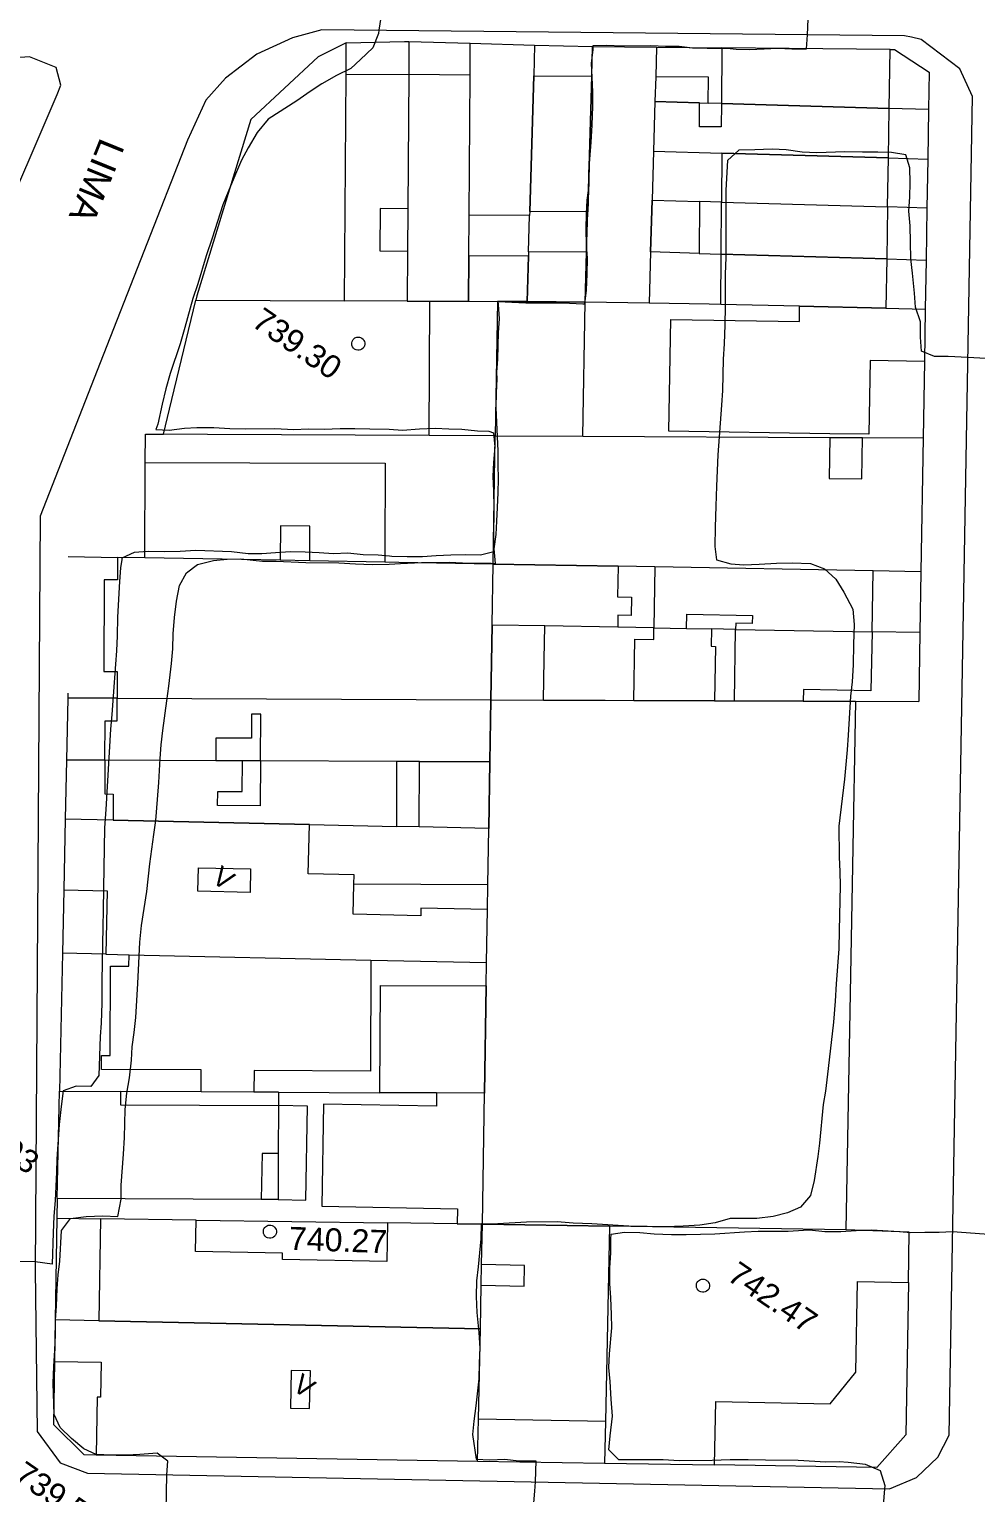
# Model space of a CAD drawing. Header units: metres. Extents: x 322294 to 7190115, y 7390841 to 10157759.
# Drawn here: x 323280.3 to 323352.3, y 7393591.3 to 7393702.6 of the extents above; entities that cross this region are included whole.
import ezdxf
from ezdxf.enums import TextEntityAlignment as Align

# ---------------------------------------------------------------- set-up
doc = ezdxf.new("R2010")
doc.units = ezdxf.units.M
doc.layers.get('0').update_dxf_attribs({"lineweight": 18})
for name, color, linetype, lineweight in [('100_SIST_VIARIO_MEIO_FIO', 1, 'Continuous', 18), ('108_SEP_FIS_CANT_CENT_ILHA', 7, 'Continuous', 18), ('144_P_DUPLA_ASF_TOP', 7, 'Continuous', 18), ('206_MURO_E_MURO_ARRIMO', 7, 'Continuous', 18), ('214_PROJ_BEIRAL_EDIF', 10, 'Continuous', 18), ('600_CURVA_MESTRA', 14, 'Continuous', 18), ('604_CURVA_INTERM', 7, 'Continuous', 18), ('606_PTO_COTADO', 7, 'Continuous', 18), ('608_PTO_COTADO_INTERVIA', 1, 'Continuous', 18), ('626_SEGM_CURVA_INTERM', 7, 'Continuous', 18)]:
    doc.layers.add(name, color=color, linetype=linetype, lineweight=lineweight)
doc.styles.add('Style-Arial', font='arial.ttf', dxfattribs={"height": 1.75})

# ---------------------------------------------------------------- blocks, each defined once
blk = doc.blocks.new('SP09')
at = {"color": 0, "linetype": 'Continuous'}
blk.add_lwpolyline([(-0.03, -0.51), (-0.14, -0.49), (-0.24, -0.46), (-0.31, -0.42), (-0.35, -0.39), (-0.42, -0.31), (-0.47, -0.24), (-0.51, -0.15), (-0.52, -0.09), (-0.52, 0.03), (-0.51, 0.11), (-0.48, 0.2), (-0.44, 0.27), (-0.4, 0.33), (-0.32, 0.39), (-0.23, 0.44), (-0.15, 0.48), (-0.1, 0.48), (-0.03, 0.48), (0.08, 0.48), (0.19, 0.44), (0.27, 0.4), (0.35, 0.32), (0.41, 0.23), (0.46, 0.11), (0.48, 0.03), (0.48, -0.03), (0.47, -0.08), (0.44, -0.21), (0.38, -0.3), (0.31, -0.38), (0.23, -0.44), (0.1, -0.49), (0.02, -0.51)], close=True, dxfattribs=at)

msp = doc.modelspace()

# ---------------------------------------------------------------- linework, layer by layer
at = {"layer": '100_SIST_VIARIO_MEIO_FIO'}
for points in [[(323346.916, 7393702.128), (323302.589, 7393702.608), (323300.359, 7393701.999), (323297.64, 7393700.747), (323295.259, 7393698.932), (323293.766, 7393697.253), (323292.382, 7393694.212), (323285.733, 7393677.277)], [(323350.981, 7393633.674), (323352.089, 7393697.535), (323351.127, 7393699.643), (323348.187, 7393701.86), (323347.462, 7393702.05), (323346.916, 7393702.128)], [(323285.733, 7393677.277), (323281.157, 7393665.622), (323280.784, 7393608.288), (323280.935, 7393595.989), (323282.689, 7393593.621), (323284.769, 7393592.828), (323345.778, 7393591.634), (323347.837, 7393592.508), (323349.456, 7393594.053), (323350.322, 7393595.733), (323350.981, 7393633.674)]]:
    msp.add_lwpolyline(points, dxfattribs=at)
at = {"layer": '108_SEP_FIS_CANT_CENT_ILHA'}
for points in [[(323282.737, 7393698.377), (323282.384, 7393699.725), (323280.345, 7393700.542), (323277.444, 7393700.344), (323276.267, 7393699.552), (323272.172, 7393690.076), (323270.865, 7393687.213)], [(323276.264, 7393683.604), (323277.754, 7393686.808), (323282.46, 7393697.691), (323282.737, 7393698.377)]]:
    msp.add_lwpolyline(points, dxfattribs=at)
at = {"layer": '206_MURO_E_MURO_ARRIMO'}
for p, q in [((323304.449, 7393701.602), (323308.878, 7393701.715)), ((323308.878, 7393701.715), (323309.222, 7393701.705)), ((323309.222, 7393701.705), (323313.886, 7393701.576)), ((323318.779, 7393701.441), (323323.191, 7393701.319)), ((323328.059, 7393701.272), (323333.021, 7393701.225)), ((323345.838, 7393701.101), (323346.158, 7393701.098)), ((323346.158, 7393701.098), (323348.802, 7393699.369)), ((323348.802, 7393699.369), (323348.755, 7393696.531)), ((323348.755, 7393696.531), (323348.693, 7393692.762)), ((323348.693, 7393692.762), (323348.631, 7393689.037)), ((323348.631, 7393689.037), (323348.565, 7393685.088)), ((323348.565, 7393685.088), (323348.503, 7393681.353)), ((323291.008, 7393673.751), (323293.008, 7393682.042)), ((323348.437, 7393677.379), (323348.341, 7393671.562)), ((323290.549, 7393671.845), (323291.008, 7393673.751)), ((323289.16, 7393669.703), (323289.173, 7393671.852)), ((323289.173, 7393671.852), (323290.549, 7393671.845)), ((323283.287, 7393662.544), (323287.051, 7393662.477)), ((323348.172, 7393661.385), (323348.095, 7393656.754)), ((323348.095, 7393656.754), (323348.008, 7393651.513)), ((323283.26, 7393651.775), (323283.162, 7393647.058)), ((323283.268, 7393652.155), (323283.26, 7393651.775)), ((323283.162, 7393647.058), (323283.068, 7393642.571)), ((323282.955, 7393637.191), (323282.854, 7393632.374)), ((323282.854, 7393632.374), (323282.635, 7393621.894)), ((323282.464, 7393613.729), (323282.439, 7393612.233)), ((323282.439, 7393612.233), (323282.307, 7393604.494)), ((323347.225, 7393607.335), (323347.289, 7393611.16)), ((323282.253, 7393601.333), (323282.172, 7393596.538)), ((323282.172, 7393596.538), (323284.475, 7393594.253)), ((323284.475, 7393594.253), (323285.426, 7393594.237)), ((323314.44, 7393593.755), (323324.103, 7393593.595)), ((323324.103, 7393593.595), (323332.481, 7393593.456))]:
    msp.add_line(p, q, dxfattribs=at)
for points in [[(323309.222, 7393701.705), (323309.205, 7393699.193)], [(323332.993, 7393696.992), (323331.988, 7393697.021)], [(323348.755, 7393696.531), (323345.763, 7393696.618)], [(323345.701, 7393692.85), (323348.693, 7393692.762)], [(323332.998, 7393689.494), (323331.325, 7393689.543)], [(323348.631, 7393689.037), (323345.639, 7393689.124)], [(323318.319, 7393685.724), (323318.399, 7393688.471)], [(323331.299, 7393685.593), (323332.971, 7393685.544)], [(323345.573, 7393685.175), (323348.565, 7393685.088)], [(323332.946, 7393681.717), (323332.074, 7393681.738), (323327.49, 7393681.805)], [(323293.885, 7393671.829), (323290.549, 7393671.845)], [(323310.77, 7393671.746), (323293.885, 7393671.829)], [(323341.236, 7393671.597), (323343.724, 7393671.585)], [(323327.857, 7393657.115), (323325.106, 7393657.164)], [(323334.079, 7393657.004), (323332.24, 7393657.037)], [(323348.095, 7393656.754), (323344.457, 7393656.818)], [(323287.018, 7393651.76), (323283.26, 7393651.775)], [(323343.188, 7393651.533), (323348.008, 7393651.513)], [(323286.083, 7393647.047), (323283.162, 7393647.058)], [(323297.926, 7393646.999), (323296.548, 7393647.004)], [(323309.997, 7393641.978), (323308.286, 7393642.015)], [(323315.227, 7393637.572), (323305.025, 7393637.625)], [(323286.155, 7393632.301), (323282.854, 7393632.374)], [(323293.401, 7393621.837), (323287.266, 7393621.869)], [(323299.303, 7393621.806), (323297.423, 7393621.816)], [(323299.303, 7393621.806), (323299.298, 7393620.788)], [(323299.303, 7393621.806), (323307.008, 7393621.766)], [(323299.261, 7393613.641), (323297.978, 7393613.647)], [(323282.439, 7393612.233), (323285.752, 7393612.184)], [(323293.031, 7393612.076), (323307.588, 7393611.862)], [(323347.289, 7393611.16), (323342.472, 7393611.347)], [(323324.171, 7393596.769), (323324.103, 7393593.595)]]:
    msp.add_lwpolyline(points, dxfattribs=at)
at = {"layer": '214_PROJ_BEIRAL_EDIF'}
for points in [[(323304.433, 7393699.225), (323304.449, 7393701.602), (323302.323, 7393700.549), (323297.189, 7393695.777), (323293.089, 7393682.378), (323293.008, 7393682.042), (323304.316, 7393681.987)], [(323318.71, 7393699.093), (323318.409, 7393688.79), (323318.399, 7393688.471), (323313.798, 7393688.502), (323313.87, 7393699.161), (323313.886, 7393701.576), (323318.779, 7393701.441)], [(323322.734, 7393685.695), (323322.824, 7393688.76), (323323.125, 7393699.063), (323323.191, 7393701.319), (323328.059, 7393701.272), (323327.994, 7393699.03), (323327.938, 7393697.139), (323327.828, 7393693.372), (323327.719, 7393689.648), (323327.604, 7393685.701), (323327.49, 7393681.805), (323322.623, 7393681.877)], [(323332.993, 7393696.992), (323345.763, 7393696.618), (323345.838, 7393701.101), (323333.021, 7393701.225)], [(323309.115, 7393685.772), (323309.089, 7393681.963), (323304.316, 7393681.987), (323304.433, 7393699.225), (323309.205, 7393699.193), (323309.137, 7393688.989), (323307.026, 7393688.998), (323307.013, 7393685.781)], [(323309.205, 7393699.193), (323309.137, 7393688.989), (323309.115, 7393685.772), (323309.089, 7393681.963), (323310.811, 7393681.959), (323313.753, 7393681.951), (323313.777, 7393685.405), (323313.798, 7393688.502), (323313.87, 7393699.161)], [(323322.824, 7393688.76), (323318.409, 7393688.79), (323318.71, 7393699.093), (323323.125, 7393699.063)], [(323331.337, 7393697.04), (323331.988, 7393697.021), (323332.001, 7393699.003), (323327.994, 7393699.03), (323327.938, 7393697.139)], [(323331.337, 7393697.04), (323327.938, 7393697.139), (323327.828, 7393693.372), (323333.023, 7393693.22), (323345.701, 7393692.85), (323345.763, 7393696.618), (323332.993, 7393696.992), (323332.98, 7393695.208), (323331.325, 7393695.219)], [(323345.701, 7393692.85), (323333.023, 7393693.22), (323332.998, 7393689.494), (323345.639, 7393689.124)], [(323327.604, 7393685.701), (323327.719, 7393689.648), (323331.325, 7393689.543), (323331.299, 7393685.593)], [(323332.998, 7393689.494), (323345.639, 7393689.124), (323345.573, 7393685.175), (323332.971, 7393685.544)], [(323318.309, 7393685.374), (323318.209, 7393681.942), (323322.623, 7393681.877), (323322.734, 7393685.695), (323318.319, 7393685.724)], [(323318.209, 7393681.942), (323318.309, 7393685.374), (323313.777, 7393685.405), (323313.753, 7393681.951), (323315.947, 7393681.947)], [(323345.511, 7393681.423), (323338.948, 7393681.577), (323332.946, 7393681.717), (323332.971, 7393685.544), (323345.573, 7393685.175)], [(323313.753, 7393681.951), (323315.947, 7393681.947), (323315.781, 7393671.722), (323310.77, 7393671.746), (323310.811, 7393681.959)], [(323318.209, 7393681.942), (323315.947, 7393681.947), (323315.781, 7393671.722), (323322.457, 7393671.689), (323322.623, 7393681.877)], [(323338.948, 7393681.577), (323345.511, 7393681.423), (323348.503, 7393681.353), (323348.437, 7393677.379), (323344.302, 7393677.448), (323344.209, 7393671.835), (323341.24, 7393671.884), (323328.996, 7393672.087), (323329.136, 7393680.565), (323338.928, 7393680.403)], [(323348.341, 7393671.562), (323348.172, 7393661.385), (323344.54, 7393661.45), (323327.939, 7393661.746), (323325.131, 7393661.796), (323315.623, 7393661.966), (323315.781, 7393671.722), (323322.457, 7393671.689), (323341.236, 7393671.597), (323341.184, 7393668.488), (323343.672, 7393668.446), (323343.724, 7393671.585)], [(323334.079, 7393657.004), (323344.457, 7393656.818), (323344.54, 7393661.45), (323327.939, 7393661.746), (323327.857, 7393657.115), (323330.335, 7393657.071), (323330.355, 7393658.156), (323335.354, 7393658.067), (323335.342, 7393657.443), (323334.087, 7393657.465)], [(323332.467, 7393651.576), (323326.321, 7393651.601), (323326.404, 7393656.26), (323327.841, 7393656.234), (323327.857, 7393657.115), (323330.335, 7393657.071), (323332.24, 7393657.037), (323332.216, 7393655.717), (323332.541, 7393655.711)], [(323339.221, 7393651.549), (323333.982, 7393651.57), (323334.079, 7393657.004), (323344.457, 7393656.818), (323344.377, 7393652.33), (323339.237, 7393652.422)], [(323310.017, 7393646.95), (323308.306, 7393646.957), (323297.926, 7393646.999), (323297.94, 7393650.562), (323297.244, 7393650.565), (323297.237, 7393648.728), (323294.521, 7393648.739), (323294.514, 7393647.012), (323286.083, 7393647.047), (323286.095, 7393650.043), (323287.011, 7393650.039), (323287.018, 7393651.76), (323315.455, 7393651.645), (323315.379, 7393646.928)], [(323297.926, 7393646.999), (323297.912, 7393643.587), (323294.663, 7393643.6), (323294.667, 7393644.674), (323296.539, 7393644.667), (323296.548, 7393647.004), (323294.514, 7393647.012), (323286.083, 7393647.047), (323286.073, 7393644.482), (323286.726, 7393644.479), (323286.718, 7393642.491), (323301.645, 7393642.162), (323308.286, 7393642.015), (323308.306, 7393646.957)], [(323315.379, 7393646.928), (323315.296, 7393641.861), (323309.997, 7393641.978), (323310.017, 7393646.95)], [(323315.196, 7393635.691), (323310.137, 7393635.802), (323310.124, 7393635.221), (323304.975, 7393635.334), (323305.025, 7393637.625), (323305.041, 7393638.324), (323301.562, 7393638.401), (323301.645, 7393642.162), (323286.718, 7393642.491), (323283.068, 7393642.571), (323282.955, 7393637.191), (323286.261, 7393637.118), (323286.155, 7393632.301), (323287.922, 7393632.262), (323306.327, 7393631.857), (323315.131, 7393631.663)], [(323297.171, 7393638.778), (323297.132, 7393636.993), (323293.167, 7393637.08), (323293.206, 7393638.866)], [(323287.922, 7393632.262), (323306.327, 7393631.857), (323306.283, 7393623.404), (323297.431, 7393623.45), (323297.423, 7393621.816), (323293.401, 7393621.837), (323293.409, 7393623.496), (323285.819, 7393623.535), (323285.824, 7393624.596), (323286.488, 7393624.593), (323286.524, 7393631.386), (323287.918, 7393631.379)], [(323311.327, 7393621.743), (323307.008, 7393621.766), (323307.051, 7393629.926), (323315.102, 7393629.883), (323314.969, 7393621.724)], [(323297.978, 7393613.647), (323282.464, 7393613.729), (323282.635, 7393621.894), (323287.266, 7393621.869), (323287.261, 7393620.851), (323299.298, 7393620.788), (323299.279, 7393617.131), (323298.04, 7393617.153)], [(323311.327, 7393621.743), (323311.309, 7393620.74), (323302.722, 7393620.893), (323302.584, 7393613.127), (323312.917, 7393612.943), (323312.897, 7393611.783), (323314.808, 7393611.755), (323314.969, 7393621.724)], [(323299.298, 7393620.788), (323299.279, 7393617.131), (323299.261, 7393613.641), (323301.365, 7393613.603), (323301.492, 7393620.749)], [(323314.808, 7393611.755), (323312.897, 7393611.783), (323307.588, 7393611.862), (323307.536, 7393608.934), (323299.592, 7393609.076), (323299.6, 7393609.573), (323292.988, 7393609.691), (323293.031, 7393612.076), (323285.752, 7393612.184), (323285.613, 7393604.424), (323314.653, 7393603.807), (323314.718, 7393607.124), (323314.748, 7393608.694)], [(323314.748, 7393608.694), (323314.808, 7393611.755), (323324.486, 7393611.612), (323324.171, 7393596.769), (323314.508, 7393596.941), (323314.653, 7393603.807), (323314.718, 7393607.124), (323317.994, 7393607.065), (323318.022, 7393608.636)], [(323347.225, 7393607.335), (323347.033, 7393595.738), (323344.817, 7393593.251), (323332.481, 7393593.456), (323332.567, 7393598.269), (323341.278, 7393598.114), (323343.223, 7393600.516), (323343.345, 7393607.404)], [(323314.508, 7393596.941), (323314.653, 7393603.807), (323285.613, 7393604.424), (323282.307, 7393604.494), (323282.253, 7393601.333), (323285.803, 7393601.269), (323285.756, 7393598.602), (323285.504, 7393598.607), (323285.426, 7393594.237), (323314.44, 7393593.755)], [(323301.717, 7393600.624), (323300.26, 7393600.65), (323300.209, 7393597.777), (323301.665, 7393597.751)]]:
    msp.add_lwpolyline(points, close=True, dxfattribs=at)
for points in [[(323299.43, 7393662.256), (323289.117, 7393662.44), (323289.16, 7393669.703), (323297.115, 7393669.671)], [(323297.115, 7393669.671), (323307.416, 7393669.629), (323307.388, 7393662.805)], [(323307.388, 7393662.805), (323307.386, 7393662.113), (323301.67, 7393662.216), (323301.681, 7393664.856), (323299.441, 7393664.865), (323299.43, 7393662.256)], [(323308.452, 7393662.094), (323307.386, 7393662.113), (323301.67, 7393662.216), (323299.43, 7393662.256), (323289.117, 7393662.44), (323287.051, 7393662.477), (323287.045, 7393660.769), (323286.033, 7393660.773), (323286.004, 7393653.791), (323287.027, 7393653.787), (323287.018, 7393651.76)], [(323315.548, 7393657.353), (323315.623, 7393661.966), (323308.452, 7393662.094)], [(323315.548, 7393657.353), (323315.623, 7393661.966), (323325.131, 7393661.796)], [(323325.131, 7393661.796), (323325.089, 7393659.478), (323326.143, 7393659.459), (323326.118, 7393658.057), (323325.122, 7393658.075), (323325.106, 7393657.164), (323319.551, 7393657.263), (323315.575, 7393657.334)], [(323287.018, 7393651.76), (323315.455, 7393651.645), (323315.548, 7393657.335), (323315.548, 7393657.353)], [(323315.548, 7393657.335), (323315.455, 7393651.645), (323319.46, 7393651.629), (323319.509, 7393654.705)], [(323315.575, 7393657.334), (323315.548, 7393657.335)], [(323319.509, 7393654.705), (323319.551, 7393657.263), (323315.575, 7393657.334)], [(323315.131, 7393631.663), (323315.196, 7393635.691), (323315.227, 7393637.572), (323315.296, 7393641.861), (323315.379, 7393646.928), (323315.455, 7393651.645), (323319.46, 7393651.629), (323324.142, 7393651.61)], [(323324.142, 7393651.61), (323326.321, 7393651.601), (323332.467, 7393651.576), (323333.982, 7393651.57), (323339.221, 7393651.549), (323343.188, 7393651.533), (323342.965, 7393639.031)], [(323342.965, 7393639.031), (323342.472, 7393611.347), (323324.486, 7393611.612), (323314.808, 7393611.755), (323314.969, 7393621.724), (323315.102, 7393629.883), (323315.131, 7393631.663)]]:
    msp.add_lwpolyline(points, dxfattribs=at)
at = {"layer": '600_CURVA_MESTRA', "elevation": 740}
for points in [[(323308.578, 7393662.011), (323310.163, 7393662.088), (323312.299, 7393662.105), (323313.307, 7393662.053), (323314.469, 7393662.024), (323315.481, 7393662.031), (323315.796, 7393662.013), (323315.708, 7393663.129), (323315.85, 7393664.209), (323315.916, 7393665.242), (323315.95, 7393666.265), (323316.011, 7393667.399), (323316.029, 7393668.436), (323316.008, 7393669.528), (323316.013, 7393670.571), (323315.898, 7393672.743), (323315.868, 7393673.867), (323315.885, 7393674.995), (323315.924, 7393676.061), (323315.918, 7393676.553), (323315.976, 7393677.559), (323316.037, 7393679.591), (323316.1, 7393680.622), (323316.036, 7393681.711), (323316.011, 7393681.928), (323317.041, 7393681.897), (323318.12, 7393681.824), (323320.401, 7393681.84), (323321.446, 7393681.82), (323322.45, 7393681.759), (323322.598, 7393681.771), (323322.724, 7393682.79), (323322.784, 7393684.037), (323322.807, 7393685.235), (323322.74, 7393686.249), (323322.704, 7393687.43), (323322.724, 7393688.629), (323322.792, 7393689.639), (323322.932, 7393690.765), (323322.895, 7393691.799), (323323.087, 7393694.046), (323323.165, 7393695.342), (323323.205, 7393696.794), (323323.211, 7393697.893), (323323.109, 7393700.054), (323323.227, 7393701.088), (323323.24, 7393701.396), (323324.265, 7393701.419), (323325.418, 7393701.376), (323327.635, 7393701.416), (323328.743, 7393701.367), (323329.78, 7393701.349), (323330.803, 7393701.23), (323331.92, 7393701.195), (323333.652, 7393701.171), (323334.123, 7393701.114), (323335.148, 7393701.103), (323336.249, 7393701.144), (323337.253, 7393701.203), (323338.359, 7393701.144), (323339.468, 7393701.143), (323339.539, 7393702.208), (323339.608, 7393703.413)], [(323290.686, 7393587.251), (323290.789, 7393592.71), (323290.865, 7393593.741), (323290.063, 7393594.361), (323288.756, 7393594.248), (323287.734, 7393594.203), (323286.607, 7393594.188), (323285.422, 7393594.257), (323284.472, 7393594.69), (323283.555, 7393595.479), (323282.67, 7393596.309), (323282.219, 7393597.292), (323282.161, 7393599.664), (323282.2, 7393600.94), (323282.286, 7393602.174), (323282.335, 7393603.351), (323282.334, 7393604.492), (323282.404, 7393605.525), (323282.455, 7393606.857), (323282.523, 7393607.92), (323282.653, 7393608.958), (323282.781, 7393611.294), (323283.464, 7393612.192), (323284.667, 7393612.35), (323285.916, 7393612.395), (323287.073, 7393612.362), (323287.335, 7393613.673), (323287.322, 7393614.736), (323287.498, 7393617.091), (323287.573, 7393618.365), (323287.637, 7393620.499), (323287.758, 7393621.738), (323287.961, 7393622.895), (323288.098, 7393624.235), (323288.167, 7393625.255), (323288.313, 7393626.338), (323288.442, 7393627.487), (323288.579, 7393630.064), (323288.678, 7393631.613), (323288.743, 7393633.203), (323288.862, 7393634.475), (323289.274, 7393637.06), (323289.512, 7393639.183), (323289.809, 7393641.391), (323289.954, 7393642.47), (323290.099, 7393644.066), (323290.196, 7393645.344), (323290.295, 7393647.174), (323290.37, 7393648.216), (323290.489, 7393649.306), (323290.792, 7393651.571), (323290.944, 7393652.691), (323291.141, 7393654.402), (323291.248, 7393655.517), (323291.278, 7393656.667), (323291.387, 7393657.914), (323291.528, 7393659.145), (323291.77, 7393660.338), (323292.304, 7393661.304), (323293.121, 7393661.929), (323294.348, 7393662.252), (323295.393, 7393662.349), (323296.438, 7393662.36), (323298.081, 7393662.197), (323299.126, 7393662.182), (323301.365, 7393662.091), (323303.893, 7393662.05), (323305.151, 7393661.983), (323306.41, 7393661.941), (323307.704, 7393661.966), (323308.578, 7393662.011)]]:
    msp.add_lwpolyline(points, dxfattribs=at)
at = {"layer": '604_CURVA_INTERM', "flags": 128}
for points, elevation in [([(323307.882, 7393708.703), (323306.924, 7393702.561), (323306.902, 7393702.318), (323306.478, 7393701.233), (323305.545, 7393700.332), (323304.797, 7393699.646), (323303.717, 7393699.131), (323302.604, 7393698.481), (323301.707, 7393697.901), (323300.688, 7393697.204), (323298.518, 7393695.814), (323297.673, 7393694.785), (323296.982, 7393693.621), (323296.485, 7393692.689), (323296.016, 7393691.623), (323295.46, 7393690.284), (323295.066, 7393689.288), (323294.237, 7393686.758), (323293.792, 7393685.401), (323293.146, 7393683.274), (323292.767, 7393682.16), (323292.177, 7393679.954), (323291.812, 7393678.726), (323291.057, 7393676.46), (323290.728, 7393675.286), (323290.45, 7393674.124)], 739), ([(323361.366, 7393677.143), (323351.745, 7393677.685), (323350.24, 7393677.76), (323349.201, 7393677.762), (323348.223, 7393678.155), (323348.153, 7393679.223), (323348.134, 7393680.39), (323347.776, 7393681.499), (323347.694, 7393682.573), (323347.539, 7393684.081), (323347.396, 7393685.17), (323347.395, 7393686.445), (323347.352, 7393687.703), (323347.244, 7393688.798), (323347.337, 7393689.89), (323347.367, 7393690.95), (323347.322, 7393692.091), (323347.039, 7393693.102), (323345.945, 7393693.266), (323344.888, 7393693.293), (323343.735, 7393693.299), (323342.375, 7393693.327), (323340.266, 7393693.236), (323339.146, 7393693.3), (323337.914, 7393693.477), (323336.858, 7393693.512), (323335.538, 7393693.469), (323334.324, 7393693.452), (323333.463, 7393692.671), (323333.338, 7393690.403), (323333.321, 7393689.291), (323333.333, 7393686.755), (323333.324, 7393685.289), (323333.284, 7393684.027), (323333.279, 7393681.551), (323333.26, 7393680.167), (323333.207, 7393678.707), (323333.128, 7393677.563), (323333.083, 7393675.16), (323333.013, 7393674.045), (323332.735, 7393670.263), (323332.629, 7393667.894), (323332.562, 7393666.367), (323332.516, 7393664.775), (323332.501, 7393663.303), (323332.613, 7393662.3), (323333.7, 7393661.989), (323334.71, 7393661.918), (323335.869, 7393661.956), (323337.177, 7393662.038), (323338.376, 7393662.067), (323339.786, 7393662.011), (323340.848, 7393661.6), (323341.698, 7393660.81), (323342.312, 7393659.835), (323342.99, 7393658.55), (323343.086, 7393657.38), (323343.034, 7393655.874), (323343.02, 7393654.296), (323342.954, 7393653.006), (323342.809, 7393651.918), (323342.645, 7393648.951), (323342.568, 7393647.842), (323342.35, 7393645.607), (323341.933, 7393642.029), (323341.966, 7393639.698)], 741), ([(323290.45, 7393674.124), (323290.11, 7393672.611), (323289.952, 7393672.208), (323290.976, 7393672.142), (323292.146, 7393672.298), (323293.084, 7393672.364)], 739), ([(323293.084, 7393672.364), (323294.373, 7393672.361), (323295.595, 7393672.281), (323296.794, 7393672.25), (323299.022, 7393672.275), (323300.46, 7393672.202), (323301.561, 7393672.252), (323302.764, 7393672.218), (323303.986, 7393672.268), (323305.112, 7393672.275), (323306.255, 7393672.248), (323307.724, 7393672.239), (323308.723, 7393672.14), (323310.013, 7393672.241), (323311.223, 7393672.299), (323312.25, 7393672.252), (323313.256, 7393672.228), (323314.444, 7393672.112), (323315.305, 7393672.082), (323315.644, 7393671.936), (323315.765, 7393670.888), (323315.662, 7393669.695), (323315.603, 7393668.633), (323315.654, 7393667.511), (323315.669, 7393666.323), (323315.642, 7393663.918), (323315.671, 7393662.896), (323314.672, 7393662.635), (323313.536, 7393662.667), (323312.396, 7393662.657), (323311.295, 7393662.604), (323310.252, 7393662.524), (323309.084, 7393662.516), (323307.914, 7393662.549), (323307.747, 7393662.566)], 739), ([(323307.747, 7393662.566), (323306.872, 7393662.653), (323305.739, 7393662.663), (323304.565, 7393662.806), (323303.482, 7393662.736), (323302.39, 7393662.829), (323301.318, 7393662.879), (323300.203, 7393662.895), (323299.07, 7393662.827), (323298.039, 7393662.742), (323296.993, 7393662.752), (323295.714, 7393662.889), (323292.996, 7393663.002), (323291.802, 7393662.928), (323290.644, 7393662.909), (323289.373, 7393662.924), (323288.303, 7393662.852), (323287.373, 7393662.428), (323287.382, 7393662.32), (323287.274, 7393661.678), (323287.19, 7393660.64), (323287.034, 7393657.92), (323287.025, 7393656.522), (323286.979, 7393655.37), (323286.883, 7393654.363), (323286.726, 7393651.927), (323286.622, 7393650.518), (323286.506, 7393649.409), (323286.151, 7393643.315), (323286.048, 7393641.91), (323285.976, 7393637.318), (323285.962, 7393635.612), (323285.918, 7393634.396), (323285.855, 7393630.251), (323285.846, 7393628.59), (323285.814, 7393627.059), (323285.72, 7393626.035), (323285.616, 7393623.063), (323285.026, 7393622.247), (323283.889, 7393622.272), (323282.914, 7393621.918), (323282.748, 7393620.728), (323282.597, 7393619.349), (323282.422, 7393616.719), (323282.408, 7393615.714), (323282.304, 7393613.572), (323282.209, 7393612.382), (323282.148, 7393611.102), (323282.081, 7393608.716), (323280.788, 7393608.904), (323274.336, 7393608.974)], 739)]:
    msp.add_lwpolyline(points, dxfattribs=dict(at, elevation=elevation))
at = {"layer": '604_CURVA_INTERM'}
for points, elevation in [([(323341.966, 7393639.698), (323342.009, 7393638.558), (323342.028, 7393637.519), (323341.953, 7393634.089), (323341.92, 7393632.715), (323341.737, 7393630.057), (323341.663, 7393628.731), (323341.534, 7393627.139), (323341.113, 7393623.606), (323340.904, 7393621.894), (323340.727, 7393620.875), (323340.46, 7393617.918), (323340.344, 7393616.911), (323340.061, 7393615.094), (323339.777, 7393613.957), (323339.013, 7393613.053), (323338.03, 7393612.628), (323336.928, 7393612.354), (323335.688, 7393612.21), (323333.664, 7393612.211), (323332.523, 7393611.863), (323331.35, 7393611.693), (323330.08, 7393611.621), (323328.752, 7393611.571), (323325.962, 7393611.611), (323323.132, 7393611.788), (323321.716, 7393611.848), (323320.5, 7393611.945), (323318.157, 7393611.927), (323315.976, 7393611.795), (323315.438, 7393611.771), (323314.722, 7393611.796), (323314.701, 7393610.661), (323314.479, 7393608.516), (323314.368, 7393607.453), (323314.323, 7393606.276), (323314.392, 7393605.048), (323314.55, 7393603.522), (323314.621, 7393602.336), (323314.565, 7393601.221), (323314.538, 7393600.012), (323314.306, 7393597.953), (323314.161, 7393596.786), (323314.064, 7393595.771), (323314.33, 7393593.888), (323315.363, 7393593.834), (323316.521, 7393593.886), (323317.587, 7393593.78), (323318.885, 7393593.773), (323318.836, 7393592.161), (323318.777, 7393591.452)], 741), ([(323344.971, 7393585.95), (323345.437, 7393591.64), (323345.468, 7393591.88), (323345.096, 7393592.997), (323343.962, 7393593.48), (323342.645, 7393593.653), (323341.956, 7393593.696), (323340.933, 7393593.659), (323338.824, 7393593.793), (323336.345, 7393593.811), (323335.035, 7393593.855), (323333.658, 7393593.847), (323332.302, 7393593.796), (323329.769, 7393593.776), (323328.569, 7393593.838), (323326.247, 7393593.849), (323325.191, 7393593.854), (323324.436, 7393594.593), (323324.535, 7393595.678), (323324.712, 7393597.16), (323324.605, 7393598.463), (323324.527, 7393599.792), (323324.441, 7393600.872), (323324.488, 7393601.916), (323324.649, 7393603.879), (323324.634, 7393604.885), (323324.59, 7393606.172), (323324.513, 7393607.261), (323324.515, 7393608.452), (323324.569, 7393609.599), (323324.58, 7393610.641), (323324.61, 7393611.016), (323325.628, 7393611.17), (323326.793, 7393611.144), (323327.876, 7393611.045), (323329.197, 7393610.986), (323330.312, 7393610.986), (323332.506, 7393611.045), (323334.752, 7393611.18), (323335.799, 7393611.225), (323338.076, 7393611.23), (323339.233, 7393611.318), (323339.7, 7393611.337), (323340.855, 7393611.22), (323342.088, 7393611.206), (323343.258, 7393611.29), (323344.42, 7393611.334), (323346.542, 7393611.221), (323347.409, 7393611.146), (323348.47, 7393611.164), (323349.563, 7393611.149), (323350.572, 7393611.216), (323353.665, 7393610.969)], 742)]:
    msp.add_lwpolyline(points, dxfattribs=dict(at, elevation=elevation))
at = {"layer": '626_SEGM_CURVA_INTERM', "elevation": 741}
msp.add_lwpolyline([(323318.777, 7393591.452), (323318.453, 7393587.554)], dxfattribs=at)

# ---------------------------------------------------------------- block references
at = {"layer": '606_PTO_COTADO', "rotation": 325.5688295630279}
for p in [(323305.393, 7393678.725, 739.305), (323298.664, 7393611.19, 740.26), (323331.613, 7393607.082, 742.475)]:
    msp.add_blockref('SP09', p, dxfattribs=at)

# ---------------------------------------------------------------- texts
at = {"layer": '144_P_DUPLA_ASF_TOP', "style": 'Style-Arial'}
msp.add_text('LIMA', height=2, rotation=247.97057, dxfattribs=at).set_placement((323286.691, 7393694.104), align=Align.MIDDLE_LEFT)
at = {"layer": '214_PROJ_BEIRAL_EDIF', "style": 'Style-Arial'}
for p in [(323294.106, 7393637.862), (323300.242, 7393599.245)]:
    msp.add_text('V', height=1.5, rotation=325.56883, dxfattribs=at).set_placement(p)
at = {"layer": '606_PTO_COTADO', "style": 'Style-Arial'}
for s, rotation, p in [('739.30', 325.56883, (323300.727, 7393678.745, 739.305)), ('738.93', 325.56883, (323277.703, 7393618.317, 738.935)), ('740.27', 357.97268, (323303.83, 7393610.564, 740.26)), ('742.47', 325.56883, (323336.902, 7393606.2, 742.475))]:
    msp.add_text(s, height=1.75, rotation=rotation, dxfattribs=at).set_placement(p, align=Align.MIDDLE_CENTER)
at = {"layer": '608_PTO_COTADO_INTERVIA', "style": 'Style-Arial'}
msp.add_text('739.57', height=1.75, rotation=325.56883, dxfattribs=at).set_placement((323282.611, 7393591.007, 739.56), align=Align.MIDDLE_CENTER)

doc.saveas('drawing.dxf')
